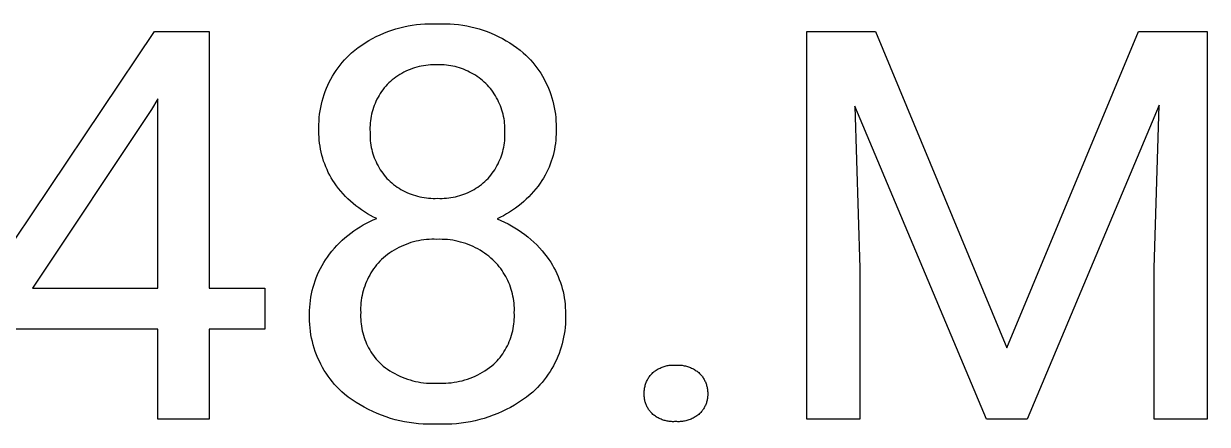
# Model space of a CAD drawing. Header units: millimetres. Extents: x -1246 to 2331, y -493 to 2006.
# Drawn here: x 1405 to 1467, y -336.1 to -315.1 of the extents above; entities that cross this region are included whole.
import ezdxf

# ---------------------------------------------------------------- set-up
doc = ezdxf.new("R2010")
doc.units = ezdxf.units.MM
doc.header["$MEASUREMENT"] = 0
doc.layers.add('Domyslna', color=7, linetype='Continuous', true_color=0x000000)

msp = doc.modelspace()

# ---------------------------------------------------------------- linework, layer by layer
at = {"layer": 'Domyslna'}
for p, q in [((1424.487, -315.41), (1424.7, -315.35)), ((1424.7, -315.35), (1424.914, -315.297)), ((1424.914, -315.297), (1425.13, -315.252)), ((1425.13, -315.252), (1425.348, -315.214)), ((1425.348, -315.214), (1425.566, -315.183)), ((1425.566, -315.183), (1425.786, -315.16)), ((1425.786, -315.16), (1426.006, -315.144)), ((1426.006, -315.144), (1426.227, -315.136)), ((1426.227, -315.136), (1426.448, -315.135)), ((1426.448, -315.135), (1426.668, -315.142)), ((1426.668, -315.142), (1426.889, -315.136)), ((1426.889, -315.136), (1427.109, -315.137)), ((1427.109, -315.137), (1427.329, -315.145)), ((1427.329, -315.145), (1427.549, -315.161)), ((1427.549, -315.161), (1427.769, -315.185)), ((1427.769, -315.185), (1427.987, -315.215)), ((1427.987, -315.215), (1428.204, -315.253)), ((1428.204, -315.253), (1428.42, -315.299)), ((1428.42, -315.299), (1428.634, -315.351)), ((1428.634, -315.351), (1428.846, -315.411)), ((1402.431, -329.574), (1411.862, -315.545)), ((1411.862, -315.545), (1414.711, -315.545)), ((1414.711, -315.545), (1414.711, -328.976)), ((1423.073, -316.024), (1423.266, -315.916)), ((1423.266, -315.916), (1423.462, -315.814)), ((1423.462, -315.814), (1423.661, -315.72)), ((1423.661, -315.72), (1423.864, -315.632)), ((1423.864, -315.632), (1424.069, -315.551)), ((1424.069, -315.551), (1424.277, -315.477)), ((1424.277, -315.477), (1424.487, -315.41)), ((1428.846, -315.411), (1429.056, -315.478)), ((1429.056, -315.478), (1429.264, -315.552)), ((1429.264, -315.552), (1429.469, -315.633)), ((1429.469, -315.633), (1429.671, -315.721)), ((1429.671, -315.721), (1429.871, -315.816)), ((1429.871, -315.816), (1430.066, -315.917)), ((1430.066, -315.917), (1430.259, -316.025)), ((1446.007, -335.826), (1446.007, -315.545)), ((1446.007, -315.545), (1449.595, -315.545)), ((1449.595, -315.545), (1456.479, -332.092)), ((1456.479, -332.092), (1463.363, -315.545)), ((1463.363, -315.545), (1466.965, -315.545)), ((1466.965, -315.545), (1466.965, -335.826)), ((1422.171, -316.658), (1422.343, -316.519)), ((1422.343, -316.519), (1422.519, -316.386)), ((1422.519, -316.386), (1422.7, -316.259)), ((1422.7, -316.259), (1422.884, -316.139)), ((1422.884, -316.139), (1423.073, -316.024)), ((1430.259, -316.025), (1430.447, -316.139)), ((1430.447, -316.139), (1430.632, -316.26)), ((1430.632, -316.26), (1430.812, -316.387)), ((1430.812, -316.387), (1430.988, -316.52)), ((1430.988, -316.52), (1431.16, -316.658)), ((1421.57, -317.303), (1421.682, -317.166)), ((1421.682, -317.166), (1421.798, -317.033)), ((1421.798, -317.033), (1421.918, -316.904)), ((1421.918, -316.904), (1422.043, -316.779)), ((1422.043, -316.779), (1422.171, -316.658)), ((1431.16, -316.658), (1431.289, -316.779)), ((1431.289, -316.779), (1431.414, -316.903)), ((1431.414, -316.903), (1431.535, -317.032)), ((1431.535, -317.032), (1431.651, -317.165)), ((1431.651, -317.165), (1431.763, -317.302)), ((1421.174, -317.886), (1421.265, -317.735)), ((1421.265, -317.735), (1421.362, -317.588)), ((1421.362, -317.588), (1421.464, -317.444)), ((1421.464, -317.444), (1421.57, -317.303)), ((1424.696, -317.796), (1424.593, -317.861)), ((1424.801, -317.735), (1424.696, -317.796)), ((1424.908, -317.678), (1424.801, -317.735)), ((1425.017, -317.624), (1424.908, -317.678)), ((1425.128, -317.574), (1425.017, -317.624)), ((1425.24, -317.528), (1425.128, -317.574)), ((1425.354, -317.486), (1425.24, -317.528)), ((1425.47, -317.448), (1425.354, -317.486)), ((1425.586, -317.413), (1425.47, -317.448)), ((1425.704, -317.383), (1425.586, -317.413)), ((1425.822, -317.357), (1425.704, -317.383)), ((1425.942, -317.335), (1425.822, -317.357)), ((1426.062, -317.318), (1425.942, -317.335)), ((1426.183, -317.304), (1426.062, -317.318)), ((1426.304, -317.294), (1426.183, -317.304)), ((1426.425, -317.289), (1426.304, -317.294)), ((1426.547, -317.288), (1426.425, -317.289)), ((1426.668, -317.291), (1426.547, -317.288)), ((1426.784, -317.289), (1426.668, -317.291)), ((1426.901, -317.291), (1426.784, -317.289)), ((1427.017, -317.297), (1426.901, -317.291)), ((1427.133, -317.307), (1427.017, -317.297)), ((1427.248, -317.32), (1427.133, -317.307)), ((1427.363, -317.338), (1427.248, -317.32)), ((1427.477, -317.359), (1427.363, -317.338)), ((1427.591, -317.384), (1427.477, -317.359)), ((1427.703, -317.413), (1427.591, -317.384)), ((1427.815, -317.446), (1427.703, -317.413)), ((1427.925, -317.483), (1427.815, -317.446)), ((1428.034, -317.523), (1427.925, -317.483)), ((1428.142, -317.566), (1428.034, -317.523)), ((1428.248, -317.614), (1428.142, -317.566)), ((1428.352, -317.665), (1428.248, -317.614)), ((1428.455, -317.719), (1428.352, -317.665)), ((1428.556, -317.777), (1428.455, -317.719)), ((1428.655, -317.838), (1428.556, -317.777)), ((1428.751, -317.902), (1428.655, -317.838)), ((1431.763, -317.302), (1431.87, -317.442)), ((1431.87, -317.442), (1431.972, -317.586)), ((1431.972, -317.586), (1432.069, -317.734)), ((1432.069, -317.734), (1432.161, -317.884)), ((1420.859, -318.517), (1420.93, -318.355)), ((1420.93, -318.355), (1421.006, -318.196)), ((1421.006, -318.196), (1421.087, -318.04)), ((1421.087, -318.04), (1421.174, -317.886)), ((1423.957, -318.409), (1423.881, -318.5)), ((1424.035, -318.321), (1423.957, -318.409)), ((1424.116, -318.235), (1424.035, -318.321)), ((1424.206, -318.154), (1424.116, -318.235)), ((1424.299, -318.076), (1424.206, -318.154)), ((1424.395, -318.001), (1424.299, -318.076)), ((1424.493, -317.929), (1424.395, -318.001)), ((1424.593, -317.861), (1424.493, -317.929)), ((1428.846, -317.97), (1428.751, -317.902)), ((1428.938, -318.041), (1428.846, -317.97)), ((1429.028, -318.115), (1428.938, -318.041)), ((1429.115, -318.191), (1429.028, -318.115)), ((1429.2, -318.271), (1429.115, -318.191)), ((1429.281, -318.355), (1429.2, -318.271)), ((1429.359, -318.441), (1429.281, -318.355)), ((1429.435, -318.531), (1429.359, -318.441)), ((1432.161, -317.884), (1432.248, -318.038)), ((1432.248, -318.038), (1432.33, -318.195)), ((1432.33, -318.195), (1432.406, -318.354)), ((1432.406, -318.354), (1432.477, -318.516)), ((1412.021, -319.069), (1411.701, -319.623)), ((1412.021, -328.976), (1412.021, -319.069)), ((1420.633, -319.185), (1420.681, -319.015)), ((1420.681, -319.015), (1420.734, -318.847)), ((1420.734, -318.847), (1420.794, -318.681)), ((1420.794, -318.681), (1420.859, -318.517)), ((1423.555, -318.989), (1423.5, -319.094)), ((1423.613, -318.887), (1423.555, -318.989)), ((1423.675, -318.787), (1423.613, -318.887)), ((1423.741, -318.689), (1423.675, -318.787)), ((1423.809, -318.593), (1423.741, -318.689)), ((1423.881, -318.5), (1423.809, -318.593)), ((1429.507, -318.622), (1429.435, -318.531)), ((1429.576, -318.716), (1429.507, -318.622)), ((1429.642, -318.813), (1429.576, -318.716)), ((1429.704, -318.911), (1429.642, -318.813)), ((1429.763, -319.012), (1429.704, -318.911)), ((1429.818, -319.115), (1429.763, -319.012)), ((1432.477, -318.516), (1432.543, -318.68)), ((1432.543, -318.68), (1432.602, -318.846)), ((1432.602, -318.846), (1432.656, -319.014)), ((1432.656, -319.014), (1432.705, -319.184)), ((1411.701, -319.623), (1405.469, -328.976)), ((1420.499, -319.877), (1420.523, -319.703)), ((1420.523, -319.703), (1420.554, -319.529)), ((1420.554, -319.529), (1420.59, -319.356)), ((1420.59, -319.356), (1420.633, -319.185)), ((1423.281, -319.64), (1423.249, -319.753)), ((1423.317, -319.528), (1423.281, -319.64)), ((1423.357, -319.417), (1423.317, -319.528)), ((1423.401, -319.307), (1423.357, -319.417)), ((1423.449, -319.2), (1423.401, -319.307)), ((1423.5, -319.094), (1423.449, -319.2)), ((1429.87, -319.219), (1429.818, -319.115)), ((1429.919, -319.325), (1429.87, -319.219)), ((1429.963, -319.433), (1429.919, -319.325)), ((1430.004, -319.543), (1429.963, -319.433)), ((1430.041, -319.653), (1430.004, -319.543)), ((1430.075, -319.765), (1430.041, -319.653)), ((1432.705, -319.184), (1432.747, -319.355)), ((1432.747, -319.355), (1432.784, -319.528)), ((1432.784, -319.528), (1432.815, -319.702)), ((1432.815, -319.702), (1432.84, -319.877)), ((1455.408, -335.826), (1448.509, -319.444)), ((1448.509, -319.444), (1448.784, -327.927)), ((1464.449, -319.404), (1457.535, -335.826)), ((1464.188, -327.929), (1464.449, -319.404)), ((1420.46, -320.405), (1420.467, -320.229)), ((1420.467, -320.229), (1420.48, -320.053)), ((1420.48, -320.053), (1420.499, -319.877)), ((1423.16, -320.216), (1423.148, -320.333)), ((1423.176, -320.099), (1423.16, -320.216)), ((1423.196, -319.983), (1423.176, -320.099)), ((1423.221, -319.868), (1423.196, -319.983)), ((1423.249, -319.753), (1423.221, -319.868)), ((1430.104, -319.878), (1430.075, -319.765)), ((1430.13, -319.992), (1430.104, -319.878)), ((1430.151, -320.107), (1430.13, -319.992)), ((1430.169, -320.222), (1430.151, -320.107)), ((1430.182, -320.338), (1430.169, -320.222)), ((1432.84, -319.877), (1432.858, -320.052)), ((1432.858, -320.052), (1432.871, -320.228)), ((1432.871, -320.228), (1432.878, -320.405)), ((1420.459, -320.582), (1420.46, -320.405)), ((1420.465, -320.758), (1420.459, -320.582)), ((1420.465, -320.918), (1420.465, -320.758)), ((1420.471, -321.077), (1420.465, -320.918)), ((1423.139, -320.451), (1423.135, -320.568)), ((1423.135, -320.568), (1423.135, -320.686)), ((1423.135, -320.686), (1423.139, -320.804)), ((1423.139, -320.804), (1423.136, -320.919)), ((1423.136, -320.919), (1423.138, -321.035)), ((1423.148, -320.333), (1423.139, -320.451)), ((1430.192, -320.454), (1430.182, -320.338)), ((1430.198, -320.571), (1430.192, -320.454)), ((1430.197, -320.804), (1430.199, -320.687)), ((1430.2, -320.919), (1430.197, -320.804)), ((1430.199, -320.687), (1430.198, -320.571)), ((1430.199, -321.035), (1430.2, -320.919)), ((1432.874, -320.919), (1432.868, -321.079)), ((1432.879, -320.581), (1432.874, -320.758)), ((1432.874, -320.758), (1432.874, -320.919)), ((1432.878, -320.405), (1432.879, -320.581)), ((1420.482, -321.236), (1420.471, -321.077)), ((1420.498, -321.395), (1420.482, -321.236)), ((1420.52, -321.553), (1420.498, -321.395)), ((1420.548, -321.71), (1420.52, -321.553)), ((1423.138, -321.035), (1423.142, -321.15)), ((1423.142, -321.15), (1423.151, -321.265)), ((1423.151, -321.265), (1423.164, -321.379)), ((1423.164, -321.379), (1423.181, -321.493)), ((1423.181, -321.493), (1423.201, -321.607)), ((1430.135, -321.606), (1430.156, -321.493)), ((1430.156, -321.493), (1430.172, -321.379)), ((1430.172, -321.379), (1430.185, -321.265)), ((1430.185, -321.265), (1430.194, -321.15)), ((1430.194, -321.15), (1430.199, -321.035)), ((1432.817, -321.559), (1432.789, -321.717)), ((1432.839, -321.4), (1432.817, -321.559)), ((1432.856, -321.24), (1432.839, -321.4)), ((1432.868, -321.079), (1432.856, -321.24)), ((1420.58, -321.866), (1420.548, -321.71)), ((1420.618, -322.022), (1420.58, -321.866)), ((1420.661, -322.175), (1420.618, -322.022)), ((1420.709, -322.327), (1420.661, -322.175)), ((1423.201, -321.607), (1423.226, -321.719)), ((1423.226, -321.719), (1423.254, -321.831)), ((1423.254, -321.831), (1423.286, -321.942)), ((1423.286, -321.942), (1423.321, -322.051)), ((1423.321, -322.051), (1423.361, -322.16)), ((1423.361, -322.16), (1423.404, -322.267)), ((1429.933, -322.266), (1429.976, -322.159)), ((1429.976, -322.159), (1430.015, -322.051)), ((1430.015, -322.051), (1430.051, -321.942)), ((1430.051, -321.942), (1430.083, -321.831)), ((1430.083, -321.831), (1430.111, -321.719)), ((1430.111, -321.719), (1430.135, -321.606)), ((1432.672, -322.185), (1432.622, -322.338)), ((1432.716, -322.031), (1432.672, -322.185)), ((1432.755, -321.875), (1432.716, -322.031)), ((1432.789, -321.717), (1432.755, -321.875)), ((1420.763, -322.478), (1420.709, -322.327)), ((1420.821, -322.626), (1420.763, -322.478)), ((1420.885, -322.773), (1420.821, -322.626)), ((1420.953, -322.917), (1420.885, -322.773)), ((1423.404, -322.267), (1423.451, -322.372)), ((1423.451, -322.372), (1423.501, -322.476)), ((1423.501, -322.476), (1423.555, -322.578)), ((1423.555, -322.578), (1423.612, -322.678)), ((1423.612, -322.678), (1423.672, -322.776)), ((1423.672, -322.776), (1423.736, -322.872)), ((1429.601, -322.872), (1429.665, -322.776)), ((1429.665, -322.776), (1429.725, -322.678)), ((1429.725, -322.678), (1429.782, -322.577)), ((1429.782, -322.577), (1429.836, -322.475)), ((1429.836, -322.475), (1429.886, -322.372)), ((1429.886, -322.372), (1429.933, -322.266)), ((1432.442, -322.785), (1432.372, -322.93)), ((1432.507, -322.638), (1432.442, -322.785)), ((1432.567, -322.489), (1432.507, -322.638)), ((1432.622, -322.338), (1432.567, -322.489)), ((1421.026, -323.059), (1420.953, -322.917)), ((1421.104, -323.198), (1421.026, -323.059)), ((1421.187, -323.335), (1421.104, -323.198)), ((1421.274, -323.468), (1421.187, -323.335)), ((1423.736, -322.872), (1423.803, -322.965)), ((1423.803, -322.965), (1423.873, -323.057)), ((1423.873, -323.057), (1423.947, -323.146)), ((1423.947, -323.146), (1424.023, -323.232)), ((1424.023, -323.232), (1424.102, -323.316)), ((1424.102, -323.316), (1424.188, -323.396)), ((1424.188, -323.396), (1424.277, -323.472)), ((1429.061, -323.472), (1429.149, -323.396)), ((1429.149, -323.396), (1429.236, -323.316)), ((1429.236, -323.316), (1429.315, -323.232)), ((1429.315, -323.232), (1429.391, -323.146)), ((1429.391, -323.146), (1429.464, -323.057)), ((1429.464, -323.057), (1429.534, -322.965)), ((1429.534, -322.965), (1429.601, -322.872)), ((1432.131, -323.348), (1432.042, -323.482)), ((1432.216, -323.212), (1432.131, -323.348)), ((1432.296, -323.072), (1432.216, -323.212)), ((1432.372, -322.93), (1432.296, -323.072)), ((1421.38, -323.617), (1421.274, -323.468)), ((1421.491, -323.763), (1421.38, -323.617)), ((1421.607, -323.905), (1421.491, -323.763)), ((1421.728, -324.042), (1421.607, -323.905)), ((1421.853, -324.176), (1421.728, -324.042)), ((1424.277, -323.472), (1424.368, -323.546)), ((1424.368, -323.546), (1424.462, -323.617)), ((1424.462, -323.617), (1424.558, -323.684)), ((1424.558, -323.684), (1424.657, -323.748)), ((1424.657, -323.748), (1424.757, -323.809)), ((1424.757, -323.809), (1424.86, -323.866)), ((1424.86, -323.866), (1424.964, -323.92)), ((1424.964, -323.92), (1425.07, -323.97)), ((1425.07, -323.97), (1425.178, -324.016)), ((1425.178, -324.016), (1425.287, -324.059)), ((1428.051, -324.059), (1428.16, -324.016)), ((1428.16, -324.016), (1428.268, -323.97)), ((1428.268, -323.97), (1428.374, -323.92)), ((1428.374, -323.92), (1428.478, -323.866)), ((1428.478, -323.866), (1428.581, -323.809)), ((1428.581, -323.809), (1428.681, -323.748)), ((1428.681, -323.748), (1428.779, -323.684)), ((1428.779, -323.684), (1428.875, -323.617)), ((1428.875, -323.617), (1428.969, -323.546)), ((1428.969, -323.546), (1429.061, -323.472)), ((1431.7, -323.918), (1431.577, -324.056)), ((1431.819, -323.777), (1431.7, -323.918)), ((1431.933, -323.631), (1431.819, -323.777)), ((1432.042, -323.482), (1431.933, -323.631)), ((1421.983, -324.305), (1421.853, -324.176)), ((1422.117, -324.43), (1421.983, -324.305)), ((1422.255, -324.551), (1422.117, -324.43)), ((1422.397, -324.666), (1422.255, -324.551)), ((1425.287, -324.059), (1425.398, -324.098)), ((1425.398, -324.098), (1425.51, -324.134)), ((1425.51, -324.134), (1425.623, -324.166)), ((1425.623, -324.166), (1425.737, -324.193)), ((1425.737, -324.193), (1425.852, -324.217)), ((1425.852, -324.217), (1425.967, -324.237)), ((1425.967, -324.237), (1426.084, -324.254)), ((1426.084, -324.254), (1426.2, -324.266)), ((1426.2, -324.266), (1426.317, -324.274)), ((1426.317, -324.274), (1426.435, -324.278)), ((1426.435, -324.278), (1426.552, -324.279)), ((1426.552, -324.279), (1426.669, -324.275)), ((1426.669, -324.275), (1426.787, -324.279)), ((1426.787, -324.279), (1426.904, -324.278)), ((1426.904, -324.278), (1427.021, -324.274)), ((1427.021, -324.274), (1427.138, -324.266)), ((1427.138, -324.266), (1427.255, -324.254)), ((1427.255, -324.254), (1427.371, -324.237)), ((1427.371, -324.237), (1427.487, -324.217)), ((1427.487, -324.217), (1427.602, -324.193)), ((1427.602, -324.193), (1427.716, -324.166)), ((1427.716, -324.166), (1427.829, -324.134)), ((1427.829, -324.134), (1427.94, -324.099)), ((1427.94, -324.099), (1428.051, -324.059)), ((1431.041, -324.565), (1430.897, -324.68)), ((1431.181, -324.444), (1431.041, -324.565)), ((1431.317, -324.319), (1431.181, -324.444)), ((1431.449, -324.19), (1431.317, -324.319)), ((1431.577, -324.056), (1431.449, -324.19)), ((1422.542, -324.777), (1422.397, -324.666)), ((1422.692, -324.883), (1422.542, -324.777)), ((1422.845, -324.984), (1422.692, -324.883)), ((1423.001, -325.08), (1422.845, -324.984)), ((1423.16, -325.17), (1423.001, -325.08)), ((1423.322, -325.255), (1423.16, -325.17)), ((1423.487, -325.335), (1423.322, -325.255)), ((1429.96, -325.27), (1429.793, -325.35)), ((1430.124, -325.185), (1429.96, -325.27)), ((1430.285, -325.094), (1430.124, -325.185)), ((1430.443, -324.998), (1430.285, -325.094)), ((1430.598, -324.897), (1430.443, -324.998)), ((1430.749, -324.791), (1430.598, -324.897)), ((1430.897, -324.68), (1430.749, -324.791)), ((1422.286, -325.98), (1422.448, -325.87)), ((1422.448, -325.87), (1422.613, -325.767)), ((1422.613, -325.767), (1422.782, -325.668)), ((1422.782, -325.668), (1422.954, -325.576)), ((1422.954, -325.576), (1423.129, -325.49)), ((1423.129, -325.49), (1423.307, -325.409)), ((1423.307, -325.409), (1423.487, -325.335)), ((1429.793, -325.35), (1429.985, -325.429)), ((1429.985, -325.429), (1430.175, -325.516)), ((1430.175, -325.516), (1430.361, -325.608)), ((1430.361, -325.608), (1430.544, -325.708)), ((1430.544, -325.708), (1430.723, -325.813)), ((1430.723, -325.813), (1430.899, -325.925)), ((1421.538, -326.604), (1421.679, -326.469)), ((1421.679, -326.469), (1421.824, -326.339)), ((1421.824, -326.339), (1421.974, -326.214)), ((1421.974, -326.214), (1422.128, -326.094)), ((1422.128, -326.094), (1422.286, -325.98)), ((1425.546, -326.523), (1425.413, -326.557)), ((1425.681, -326.494), (1425.546, -326.523)), ((1425.816, -326.47), (1425.681, -326.494)), ((1425.953, -326.451), (1425.816, -326.47)), ((1426.09, -326.436), (1425.953, -326.451)), ((1426.227, -326.426), (1426.09, -326.436)), ((1426.365, -326.42), (1426.227, -326.426)), ((1426.502, -326.42), (1426.365, -326.42)), ((1426.64, -326.424), (1426.502, -326.42)), ((1426.779, -326.42), (1426.64, -326.424)), ((1426.918, -326.422), (1426.779, -326.42)), ((1427.057, -326.427), (1426.918, -326.422)), ((1427.196, -326.438), (1427.057, -326.427)), ((1427.334, -326.453), (1427.196, -326.438)), ((1427.472, -326.473), (1427.334, -326.453)), ((1427.609, -326.498), (1427.472, -326.473)), ((1427.745, -326.528), (1427.609, -326.498)), ((1430.899, -325.925), (1431.07, -326.043)), ((1431.07, -326.043), (1431.238, -326.166)), ((1431.238, -326.166), (1431.401, -326.295)), ((1431.401, -326.295), (1431.559, -326.43)), ((1431.559, -326.43), (1431.713, -326.571)), ((1421.022, -327.19), (1421.143, -327.037)), ((1421.143, -327.037), (1421.27, -326.888)), ((1421.27, -326.888), (1421.401, -326.744)), ((1421.401, -326.744), (1421.538, -326.604)), ((1424.17, -327.134), (1424.058, -327.215)), ((1424.284, -327.057), (1424.17, -327.134)), ((1424.401, -326.985), (1424.284, -327.057)), ((1424.52, -326.916), (1424.401, -326.985)), ((1424.642, -326.852), (1424.52, -326.916)), ((1424.766, -326.792), (1424.642, -326.852)), ((1424.892, -326.736), (1424.766, -326.792)), ((1425.02, -326.684), (1424.892, -326.736)), ((1425.149, -326.637), (1425.02, -326.684)), ((1425.28, -326.595), (1425.149, -326.637)), ((1425.413, -326.557), (1425.28, -326.595)), ((1427.879, -326.562), (1427.745, -326.528)), ((1428.013, -326.6), (1427.879, -326.562)), ((1428.145, -326.643), (1428.013, -326.6)), ((1428.276, -326.691), (1428.145, -326.643)), ((1428.405, -326.743), (1428.276, -326.691)), ((1428.532, -326.8), (1428.405, -326.743)), ((1428.657, -326.86), (1428.532, -326.8)), ((1428.78, -326.925), (1428.657, -326.86)), ((1428.901, -326.995), (1428.78, -326.925)), ((1429.019, -327.068), (1428.901, -326.995)), ((1429.135, -327.145), (1429.019, -327.068)), ((1431.713, -326.571), (1431.862, -326.716)), ((1431.862, -326.716), (1432.005, -326.867)), ((1432.005, -326.867), (1432.144, -327.022)), ((1432.144, -327.022), (1432.277, -327.183)), ((1420.623, -327.793), (1420.712, -327.641)), ((1420.712, -327.641), (1420.806, -327.492)), ((1420.806, -327.492), (1420.906, -327.346)), ((1420.906, -327.346), (1421.022, -327.19)), ((1423.482, -327.762), (1423.402, -327.862)), ((1423.565, -327.665), (1423.482, -327.762)), ((1423.651, -327.57), (1423.565, -327.665)), ((1423.74, -327.479), (1423.651, -327.57)), ((1423.843, -327.387), (1423.74, -327.479)), ((1423.949, -327.299), (1423.843, -327.387)), ((1424.058, -327.215), (1423.949, -327.299)), ((1429.248, -327.226), (1429.135, -327.145)), ((1429.358, -327.311), (1429.248, -327.226)), ((1429.465, -327.4), (1429.358, -327.311)), ((1429.569, -327.492), (1429.465, -327.4)), ((1429.656, -327.579), (1429.569, -327.492)), ((1429.741, -327.668), (1429.656, -327.579)), ((1429.822, -327.76), (1429.741, -327.668)), ((1429.9, -327.855), (1429.822, -327.76)), ((1432.277, -327.183), (1432.404, -327.347)), ((1432.404, -327.347), (1432.501, -327.484)), ((1432.501, -327.484), (1432.593, -327.623)), ((1432.593, -327.623), (1432.681, -327.766)), ((1420.321, -328.429), (1420.388, -328.266)), ((1420.388, -328.266), (1420.461, -328.105)), ((1420.461, -328.105), (1420.539, -327.948)), ((1420.539, -327.948), (1420.623, -327.793)), ((1423.121, -328.289), (1423.06, -328.402)), ((1423.185, -328.179), (1423.121, -328.289)), ((1423.254, -328.071), (1423.185, -328.179)), ((1423.326, -327.965), (1423.254, -328.071)), ((1423.402, -327.862), (1423.326, -327.965)), ((1429.975, -327.952), (1429.9, -327.855)), ((1430.046, -328.052), (1429.975, -327.952)), ((1430.114, -328.154), (1430.046, -328.052)), ((1430.179, -328.259), (1430.114, -328.154)), ((1430.24, -328.365), (1430.179, -328.259)), ((1430.298, -328.474), (1430.24, -328.365)), ((1432.681, -327.766), (1432.764, -327.912)), ((1432.764, -327.912), (1432.842, -328.06)), ((1432.842, -328.06), (1432.914, -328.211)), ((1432.914, -328.211), (1432.982, -328.364)), ((1432.982, -328.364), (1433.044, -328.52)), ((1448.784, -327.927), (1448.784, -335.826)), ((1464.188, -335.826), (1464.188, -327.929)), ((1405.469, -328.976), (1412.021, -328.976)), ((1414.711, -328.976), (1417.633, -328.976)), ((1417.633, -328.976), (1417.633, -331.125)), ((1420.111, -329.101), (1420.155, -328.93)), ((1420.155, -328.93), (1420.204, -328.761)), ((1420.204, -328.761), (1420.26, -328.594)), ((1420.26, -328.594), (1420.321, -328.429)), ((1422.815, -328.992), (1422.779, -329.115)), ((1422.856, -328.871), (1422.815, -328.992)), ((1422.901, -328.751), (1422.856, -328.871)), ((1422.95, -328.633), (1422.901, -328.751)), ((1423.003, -328.516), (1422.95, -328.633)), ((1423.06, -328.402), (1423.003, -328.516)), ((1430.351, -328.584), (1430.298, -328.474)), ((1430.401, -328.696), (1430.351, -328.584)), ((1430.448, -328.81), (1430.401, -328.696)), ((1430.49, -328.926), (1430.448, -328.81)), ((1430.528, -329.042), (1430.49, -328.926)), ((1433.044, -328.52), (1433.101, -328.677)), ((1433.101, -328.677), (1433.153, -328.837)), ((1433.153, -328.837), (1433.199, -328.998)), ((1433.199, -328.998), (1433.239, -329.16)), ((1419.996, -329.795), (1420.015, -329.62)), ((1420.015, -329.62), (1420.041, -329.446)), ((1420.041, -329.446), (1420.073, -329.273)), ((1420.073, -329.273), (1420.111, -329.101)), ((1422.677, -329.616), (1422.662, -329.743)), ((1422.696, -329.489), (1422.677, -329.616)), ((1422.719, -329.363), (1422.696, -329.489)), ((1422.747, -329.238), (1422.719, -329.363)), ((1422.779, -329.115), (1422.747, -329.238)), ((1430.563, -329.16), (1430.528, -329.042)), ((1430.593, -329.279), (1430.563, -329.16)), ((1430.62, -329.399), (1430.593, -329.279)), ((1430.642, -329.52), (1430.62, -329.399)), ((1430.661, -329.641), (1430.642, -329.52)), ((1433.239, -329.16), (1433.274, -329.324)), ((1433.274, -329.324), (1433.304, -329.489)), ((1433.304, -329.489), (1433.327, -329.655)), ((1419.973, -330.323), (1419.975, -330.147)), ((1419.975, -330.147), (1419.982, -329.971)), ((1419.982, -329.971), (1419.996, -329.795)), ((1422.646, -329.998), (1422.645, -330.126)), ((1422.645, -330.126), (1422.648, -330.254)), ((1422.652, -329.87), (1422.646, -329.998)), ((1422.662, -329.743), (1422.652, -329.87)), ((1430.675, -329.763), (1430.661, -329.641)), ((1430.685, -329.886), (1430.675, -329.763)), ((1430.691, -330.008), (1430.685, -329.886)), ((1430.69, -330.254), (1430.693, -330.131)), ((1430.693, -330.131), (1430.691, -330.008)), ((1433.327, -329.655), (1433.345, -329.821)), ((1433.345, -329.821), (1433.358, -329.988)), ((1433.358, -329.988), (1433.364, -330.156)), ((1433.364, -330.156), (1433.365, -330.323)), ((1419.969, -330.505), (1419.973, -330.323)), ((1419.972, -330.688), (1419.969, -330.505)), ((1419.98, -330.87), (1419.972, -330.688)), ((1422.648, -330.254), (1422.644, -330.374)), ((1422.644, -330.374), (1422.644, -330.494)), ((1422.644, -330.494), (1422.648, -330.613)), ((1422.648, -330.613), (1422.656, -330.733)), ((1422.656, -330.733), (1422.668, -330.852)), ((1422.668, -330.852), (1422.684, -330.971)), ((1430.653, -330.97), (1430.669, -330.852)), ((1430.669, -330.852), (1430.682, -330.732)), ((1430.682, -330.732), (1430.69, -330.613)), ((1430.694, -330.374), (1430.69, -330.254)), ((1430.69, -330.613), (1430.694, -330.493)), ((1430.694, -330.493), (1430.694, -330.374)), ((1433.36, -330.851), (1433.347, -331.027)), ((1433.368, -330.675), (1433.36, -330.851)), ((1433.365, -330.323), (1433.369, -330.499)), ((1433.369, -330.499), (1433.368, -330.675)), ((1412.021, -331.125), (1402.431, -331.125)), ((1412.021, -335.826), (1412.021, -331.125)), ((1417.633, -331.125), (1414.711, -331.125)), ((1414.711, -331.125), (1414.711, -335.826)), ((1419.995, -331.051), (1419.98, -330.87)), ((1420.016, -331.232), (1419.995, -331.051)), ((1420.043, -331.413), (1420.016, -331.232)), ((1420.077, -331.592), (1420.043, -331.413)), ((1422.684, -330.971), (1422.704, -331.089)), ((1422.704, -331.089), (1422.728, -331.207)), ((1422.728, -331.207), (1422.756, -331.323)), ((1422.756, -331.323), (1422.789, -331.439)), ((1422.789, -331.439), (1422.825, -331.553)), ((1430.51, -331.551), (1430.546, -331.437)), ((1430.546, -331.437), (1430.579, -331.322)), ((1430.579, -331.322), (1430.608, -331.205)), ((1430.608, -331.205), (1430.632, -331.088)), ((1430.632, -331.088), (1430.653, -330.97)), ((1433.302, -331.376), (1433.271, -331.549)), ((1433.327, -331.202), (1433.302, -331.376)), ((1433.347, -331.027), (1433.327, -331.202)), ((1420.117, -331.77), (1420.077, -331.592)), ((1420.163, -331.946), (1420.117, -331.77)), ((1420.215, -332.121), (1420.163, -331.946)), ((1422.825, -331.553), (1422.865, -331.666)), ((1422.865, -331.666), (1422.909, -331.778)), ((1422.909, -331.778), (1422.956, -331.888)), ((1422.956, -331.888), (1423.007, -331.996)), ((1423.007, -331.996), (1423.062, -332.103)), ((1430.212, -332.203), (1430.271, -332.099)), ((1430.271, -332.099), (1430.326, -331.993)), ((1430.326, -331.993), (1430.378, -331.885)), ((1430.378, -331.885), (1430.426, -331.775)), ((1430.426, -331.775), (1430.47, -331.664)), ((1430.47, -331.664), (1430.51, -331.551)), ((1433.143, -332.062), (1433.089, -332.229)), ((1433.191, -331.892), (1433.143, -332.062)), ((1433.234, -331.722), (1433.191, -331.892)), ((1433.271, -331.549), (1433.234, -331.722)), ((1420.273, -332.294), (1420.215, -332.121)), ((1420.337, -332.464), (1420.273, -332.294)), ((1420.407, -332.633), (1420.337, -332.464)), ((1420.483, -332.798), (1420.407, -332.633)), ((1423.062, -332.103), (1423.121, -332.207)), ((1423.121, -332.207), (1423.183, -332.31)), ((1423.183, -332.31), (1423.249, -332.41)), ((1423.249, -332.41), (1423.318, -332.508)), ((1423.318, -332.508), (1423.39, -332.604)), ((1423.39, -332.604), (1423.466, -332.697)), ((1423.466, -332.697), (1423.544, -332.787)), ((1429.787, -332.781), (1429.866, -332.691)), ((1429.866, -332.691), (1429.942, -332.598)), ((1429.942, -332.598), (1430.014, -332.503)), ((1430.014, -332.503), (1430.084, -332.405)), ((1430.084, -332.405), (1430.149, -332.305)), ((1430.149, -332.305), (1430.212, -332.203)), ((1432.964, -332.559), (1432.893, -332.72)), ((1433.029, -332.395), (1432.964, -332.559)), ((1433.089, -332.229), (1433.029, -332.395)), ((1420.564, -332.961), (1420.483, -332.798)), ((1420.651, -333.122), (1420.564, -332.961)), ((1420.743, -333.279), (1420.651, -333.122)), ((1420.841, -333.432), (1420.743, -333.279)), ((1423.544, -332.787), (1423.626, -332.875)), ((1423.626, -332.875), (1423.711, -332.96)), ((1423.711, -332.96), (1423.823, -333.052)), ((1423.823, -333.052), (1423.939, -333.14)), ((1423.939, -333.14), (1424.057, -333.224)), ((1424.057, -333.224), (1424.178, -333.304)), ((1424.178, -333.304), (1424.302, -333.379)), ((1429.03, -333.374), (1429.154, -333.298)), ((1429.154, -333.298), (1429.275, -333.218)), ((1429.275, -333.218), (1429.393, -333.133)), ((1429.393, -333.133), (1429.508, -333.045)), ((1429.508, -333.045), (1429.62, -332.953)), ((1429.62, -332.953), (1429.705, -332.868)), ((1429.705, -332.868), (1429.787, -332.781)), ((1432.558, -333.338), (1432.461, -333.486)), ((1432.649, -333.188), (1432.558, -333.338)), ((1432.736, -333.035), (1432.649, -333.188)), ((1432.817, -332.879), (1432.736, -333.035)), ((1432.893, -332.72), (1432.817, -332.879)), ((1437.985, -333.362), (1438.029, -333.328)), ((1438.029, -333.328), (1438.074, -333.295)), ((1438.074, -333.295), (1438.121, -333.263)), ((1438.121, -333.263), (1438.169, -333.234)), ((1438.169, -333.234), (1438.217, -333.206)), ((1438.217, -333.206), (1438.267, -333.179)), ((1438.267, -333.179), (1438.317, -333.155)), ((1438.317, -333.155), (1438.368, -333.132)), ((1438.368, -333.132), (1438.42, -333.11)), ((1438.42, -333.11), (1438.473, -333.091)), ((1438.473, -333.091), (1438.526, -333.074)), ((1438.526, -333.074), (1438.58, -333.058)), ((1438.58, -333.058), (1438.635, -333.044)), ((1438.635, -333.044), (1438.689, -333.032)), ((1438.689, -333.032), (1438.745, -333.022)), ((1438.745, -333.022), (1438.8, -333.014)), ((1438.8, -333.014), (1438.856, -333.008)), ((1438.856, -333.008), (1438.912, -333.003)), ((1438.912, -333.003), (1438.968, -333.001)), ((1438.968, -333.001), (1439.024, -333)), ((1439.024, -333), (1439.08, -333.002)), ((1439.08, -333.002), (1439.136, -333.005)), ((1439.136, -333.005), (1439.193, -333.002)), ((1439.193, -333.002), (1439.249, -333.001)), ((1439.249, -333.001), (1439.306, -333.001)), ((1439.306, -333.001), (1439.362, -333.004)), ((1439.362, -333.004), (1439.419, -333.009)), ((1439.419, -333.009), (1439.475, -333.015)), ((1439.475, -333.015), (1439.531, -333.023)), ((1439.531, -333.023), (1439.587, -333.033)), ((1439.587, -333.033), (1439.642, -333.045)), ((1439.642, -333.045), (1439.697, -333.059)), ((1439.697, -333.059), (1439.751, -333.075)), ((1439.751, -333.075), (1439.805, -333.092)), ((1439.805, -333.092), (1439.859, -333.112)), ((1439.859, -333.112), (1439.911, -333.133)), ((1439.911, -333.133), (1439.963, -333.156)), ((1439.963, -333.156), (1440.014, -333.18)), ((1440.014, -333.18), (1440.064, -333.207)), ((1440.064, -333.207), (1440.113, -333.234)), ((1440.113, -333.234), (1440.162, -333.264)), ((1440.162, -333.264), (1440.209, -333.295)), ((1440.209, -333.295), (1440.255, -333.328)), ((1440.255, -333.328), (1440.3, -333.362)), ((1420.944, -333.583), (1420.841, -333.432)), ((1421.053, -333.729), (1420.944, -333.583)), ((1421.166, -333.872), (1421.053, -333.729)), ((1421.284, -334.011), (1421.166, -333.872)), ((1424.302, -333.379), (1424.429, -333.45)), ((1424.429, -333.45), (1424.558, -333.517)), ((1424.558, -333.517), (1424.689, -333.579)), ((1424.689, -333.579), (1424.822, -333.637)), ((1424.822, -333.637), (1424.957, -333.69)), ((1424.957, -333.69), (1425.094, -333.738)), ((1425.094, -333.738), (1425.233, -333.782)), ((1425.233, -333.782), (1425.373, -333.821)), ((1425.373, -333.821), (1425.514, -333.854)), ((1425.514, -333.854), (1425.656, -333.883)), ((1425.656, -333.883), (1425.799, -333.907)), ((1425.799, -333.907), (1425.943, -333.926)), ((1425.943, -333.926), (1426.088, -333.94)), ((1426.088, -333.94), (1426.233, -333.949)), ((1426.233, -333.949), (1426.378, -333.953)), ((1426.378, -333.953), (1426.523, -333.951)), ((1426.523, -333.951), (1426.668, -333.945)), ((1426.668, -333.945), (1426.813, -333.951)), ((1426.813, -333.951), (1426.958, -333.952)), ((1426.958, -333.952), (1427.103, -333.948)), ((1427.103, -333.948), (1427.248, -333.939)), ((1427.248, -333.939), (1427.392, -333.924)), ((1427.392, -333.924), (1427.536, -333.905)), ((1427.536, -333.905), (1427.679, -333.881)), ((1427.679, -333.881), (1427.821, -333.852)), ((1427.821, -333.852), (1427.962, -333.818)), ((1427.962, -333.818), (1428.102, -333.779)), ((1428.102, -333.779), (1428.24, -333.735)), ((1428.24, -333.735), (1428.377, -333.686)), ((1428.377, -333.686), (1428.512, -333.633)), ((1428.512, -333.633), (1428.645, -333.575)), ((1428.645, -333.575), (1428.776, -333.512)), ((1428.776, -333.512), (1428.904, -333.445)), ((1428.904, -333.445), (1429.03, -333.374)), ((1432.142, -333.906), (1432.026, -334.039)), ((1432.253, -333.77), (1432.142, -333.906)), ((1432.359, -333.629), (1432.253, -333.77)), ((1432.461, -333.486), (1432.359, -333.629)), ((1437.56, -334.004), (1437.577, -333.955)), ((1437.577, -333.955), (1437.595, -333.907)), ((1437.595, -333.907), (1437.615, -333.86)), ((1437.615, -333.86), (1437.637, -333.814)), ((1437.637, -333.814), (1437.66, -333.768)), ((1437.66, -333.768), (1437.685, -333.723)), ((1437.685, -333.723), (1437.711, -333.679)), ((1437.711, -333.679), (1437.739, -333.635)), ((1437.739, -333.635), (1437.769, -333.593)), ((1437.769, -333.593), (1437.799, -333.552)), ((1437.799, -333.552), (1437.831, -333.512)), ((1437.831, -333.512), (1437.865, -333.473)), ((1437.865, -333.473), (1437.9, -333.435)), ((1437.9, -333.435), (1437.941, -333.398)), ((1437.941, -333.398), (1437.985, -333.362)), ((1440.3, -333.362), (1440.344, -333.398)), ((1440.344, -333.398), (1440.387, -333.435)), ((1440.387, -333.435), (1440.421, -333.471)), ((1440.421, -333.471), (1440.454, -333.508)), ((1440.454, -333.508), (1440.486, -333.546)), ((1440.486, -333.546), (1440.516, -333.585)), ((1440.516, -333.585), (1440.546, -333.625)), ((1440.546, -333.625), (1440.573, -333.666)), ((1440.573, -333.666), (1440.6, -333.707)), ((1440.6, -333.707), (1440.625, -333.75)), ((1440.625, -333.75), (1440.648, -333.794)), ((1440.648, -333.794), (1440.67, -333.838)), ((1440.67, -333.838), (1440.691, -333.883)), ((1440.691, -333.883), (1440.71, -333.929)), ((1440.71, -333.929), (1440.727, -333.975)), ((1421.407, -334.145), (1421.284, -334.011)), ((1421.535, -334.276), (1421.407, -334.145)), ((1421.667, -334.401), (1421.535, -334.276)), ((1421.803, -334.522), (1421.667, -334.401)), ((1422, -334.675), (1421.803, -334.522)), ((1431.521, -334.53), (1431.325, -334.681)), ((1431.654, -334.414), (1431.521, -334.53)), ((1431.782, -334.293), (1431.654, -334.414)), ((1431.906, -334.168), (1431.782, -334.293)), ((1432.026, -334.039), (1431.906, -334.168)), ((1437.487, -334.458), (1437.488, -334.407)), ((1437.488, -334.51), (1437.487, -334.458)), ((1437.487, -334.557), (1437.488, -334.51)), ((1437.489, -334.605), (1437.487, -334.557)), ((1437.488, -334.407), (1437.491, -334.356)), ((1437.491, -334.356), (1437.496, -334.305)), ((1437.496, -334.305), (1437.502, -334.254)), ((1437.502, -334.254), (1437.51, -334.203)), ((1437.51, -334.203), (1437.52, -334.153)), ((1437.52, -334.153), (1437.532, -334.103)), ((1437.532, -334.103), (1437.545, -334.053)), ((1437.545, -334.053), (1437.56, -334.004)), ((1440.727, -333.975), (1440.743, -334.022)), ((1440.743, -334.022), (1440.758, -334.069)), ((1440.758, -334.069), (1440.77, -334.117)), ((1440.77, -334.117), (1440.781, -334.165)), ((1440.781, -334.165), (1440.791, -334.214)), ((1440.791, -334.214), (1440.799, -334.263)), ((1440.799, -334.263), (1440.805, -334.312)), ((1440.805, -334.312), (1440.809, -334.361)), ((1440.809, -334.361), (1440.812, -334.411)), ((1440.813, -334.558), (1440.811, -334.606)), ((1440.812, -334.411), (1440.813, -334.46)), ((1440.813, -334.46), (1440.812, -334.51)), ((1440.812, -334.51), (1440.813, -334.558)), ((1422.202, -334.82), (1422, -334.675)), ((1422.409, -334.958), (1422.202, -334.82)), ((1422.621, -335.089), (1422.409, -334.958)), ((1422.837, -335.213), (1422.621, -335.089)), ((1430.705, -335.092), (1430.489, -335.215)), ((1430.916, -334.962), (1430.705, -335.092)), ((1431.123, -334.825), (1430.916, -334.962)), ((1431.325, -334.681), (1431.123, -334.825)), ((1437.491, -334.653), (1437.489, -334.605)), ((1437.496, -334.7), (1437.491, -334.653)), ((1437.502, -334.747), (1437.496, -334.7)), ((1437.509, -334.794), (1437.502, -334.747)), ((1437.519, -334.841), (1437.509, -334.794)), ((1437.529, -334.888), (1437.519, -334.841)), ((1437.542, -334.934), (1437.529, -334.888)), ((1437.555, -334.979), (1437.542, -334.934)), ((1437.571, -335.024), (1437.555, -334.979)), ((1437.588, -335.069), (1437.571, -335.024)), ((1437.606, -335.113), (1437.588, -335.069)), ((1437.626, -335.156), (1437.606, -335.113)), ((1437.647, -335.199), (1437.626, -335.156)), ((1440.669, -335.159), (1440.647, -335.201)), ((1440.689, -335.115), (1440.669, -335.159)), ((1440.708, -335.071), (1440.689, -335.115)), ((1440.726, -335.027), (1440.708, -335.071)), ((1440.742, -334.982), (1440.726, -335.027)), ((1440.756, -334.936), (1440.742, -334.982)), ((1440.769, -334.89), (1440.756, -334.936)), ((1440.78, -334.843), (1440.769, -334.89)), ((1440.79, -334.796), (1440.78, -334.843)), ((1440.797, -334.749), (1440.79, -334.796)), ((1440.804, -334.701), (1440.797, -334.749)), ((1440.808, -334.653), (1440.804, -334.701)), ((1440.811, -334.606), (1440.808, -334.653)), ((1423.057, -335.329), (1422.837, -335.213)), ((1423.281, -335.437), (1423.057, -335.329)), ((1423.509, -335.538), (1423.281, -335.437)), ((1423.739, -335.63), (1423.509, -335.538)), ((1423.974, -335.715), (1423.739, -335.63)), ((1424.21, -335.791), (1423.974, -335.715)), ((1424.45, -335.86), (1424.21, -335.791)), ((1429.119, -335.79), (1428.88, -335.858)), ((1429.355, -335.714), (1429.119, -335.79)), ((1429.588, -335.63), (1429.355, -335.714)), ((1429.819, -335.538), (1429.588, -335.63)), ((1430.046, -335.438), (1429.819, -335.538)), ((1430.269, -335.33), (1430.046, -335.438)), ((1430.489, -335.215), (1430.269, -335.33)), ((1437.67, -335.241), (1437.647, -335.199)), ((1437.694, -335.282), (1437.67, -335.241)), ((1437.72, -335.322), (1437.694, -335.282)), ((1437.746, -335.361), (1437.72, -335.322)), ((1437.775, -335.4), (1437.746, -335.361)), ((1437.804, -335.437), (1437.775, -335.4)), ((1437.835, -335.474), (1437.804, -335.437)), ((1437.867, -335.509), (1437.835, -335.474)), ((1437.9, -335.543), (1437.867, -335.509)), ((1437.942, -335.58), (1437.9, -335.543)), ((1437.986, -335.615), (1437.942, -335.58)), ((1438.03, -335.648), (1437.986, -335.615)), ((1438.076, -335.68), (1438.03, -335.648)), ((1438.123, -335.711), (1438.076, -335.68)), ((1438.171, -335.739), (1438.123, -335.711)), ((1438.219, -335.767), (1438.171, -335.739)), ((1438.269, -335.792), (1438.219, -335.767)), ((1438.32, -335.816), (1438.269, -335.792)), ((1438.371, -335.838), (1438.32, -335.816)), ((1439.994, -335.8), (1439.94, -335.824)), ((1440.047, -335.774), (1439.994, -335.8)), ((1440.098, -335.746), (1440.047, -335.774)), ((1440.149, -335.716), (1440.098, -335.746)), ((1440.199, -335.685), (1440.149, -335.716)), ((1440.248, -335.652), (1440.199, -335.685)), ((1440.295, -335.617), (1440.248, -335.652)), ((1440.342, -335.581), (1440.295, -335.617)), ((1440.387, -335.543), (1440.342, -335.581)), ((1440.421, -335.51), (1440.387, -335.543)), ((1440.453, -335.475), (1440.421, -335.51)), ((1440.485, -335.439), (1440.453, -335.475)), ((1440.515, -335.401), (1440.485, -335.439)), ((1440.544, -335.363), (1440.515, -335.401)), ((1440.572, -335.324), (1440.544, -335.363)), ((1440.598, -335.284), (1440.572, -335.324)), ((1440.623, -335.243), (1440.598, -335.284)), ((1440.647, -335.201), (1440.623, -335.243)), ((1414.711, -335.826), (1412.021, -335.826)), ((1424.691, -335.92), (1424.45, -335.86)), ((1424.935, -335.971), (1424.691, -335.92)), ((1425.18, -336.014), (1424.935, -335.971)), ((1425.426, -336.049), (1425.18, -336.014)), ((1425.674, -336.075), (1425.426, -336.049)), ((1425.922, -336.093), (1425.674, -336.075)), ((1426.171, -336.102), (1425.922, -336.093)), ((1426.419, -336.102), (1426.171, -336.102)), ((1426.668, -336.094), (1426.419, -336.102)), ((1426.916, -336.102), (1426.668, -336.094)), ((1427.164, -336.101), (1426.916, -336.102)), ((1427.412, -336.092), (1427.164, -336.101)), ((1427.66, -336.074), (1427.412, -336.092)), ((1427.906, -336.047), (1427.66, -336.074)), ((1428.152, -336.013), (1427.906, -336.047)), ((1428.396, -335.969), (1428.152, -336.013)), ((1428.639, -335.918), (1428.396, -335.969)), ((1428.88, -335.858), (1428.639, -335.918)), ((1438.423, -335.859), (1438.371, -335.838)), ((1438.475, -335.878), (1438.423, -335.859)), ((1438.529, -335.895), (1438.475, -335.878)), ((1438.582, -335.91), (1438.529, -335.895)), ((1438.637, -335.923), (1438.582, -335.91)), ((1438.691, -335.935), (1438.637, -335.923)), ((1438.746, -335.944), (1438.691, -335.935)), ((1438.802, -335.952), (1438.746, -335.944)), ((1438.857, -335.958), (1438.802, -335.952)), ((1438.913, -335.962), (1438.857, -335.958)), ((1438.969, -335.964), (1438.913, -335.962)), ((1439.024, -335.965), (1438.969, -335.964)), ((1439.08, -335.963), (1439.024, -335.965)), ((1439.136, -335.96), (1439.08, -335.963)), ((1439.195, -335.963), (1439.136, -335.96)), ((1439.254, -335.964), (1439.195, -335.963)), ((1439.312, -335.964), (1439.254, -335.964)), ((1439.371, -335.961), (1439.312, -335.964)), ((1439.43, -335.956), (1439.371, -335.961)), ((1439.488, -335.949), (1439.43, -335.956)), ((1439.546, -335.94), (1439.488, -335.949)), ((1439.604, -335.93), (1439.546, -335.94)), ((1439.662, -335.917), (1439.604, -335.93)), ((1439.718, -335.902), (1439.662, -335.917)), ((1439.775, -335.885), (1439.718, -335.902)), ((1439.831, -335.867), (1439.775, -335.885)), ((1439.886, -335.846), (1439.831, -335.867)), ((1439.94, -335.824), (1439.886, -335.846)), ((1448.784, -335.826), (1446.007, -335.826)), ((1457.535, -335.826), (1455.408, -335.826)), ((1466.965, -335.826), (1464.188, -335.826))]:
    msp.add_line(p, q, dxfattribs=at)

doc.saveas('drawing.dxf')
